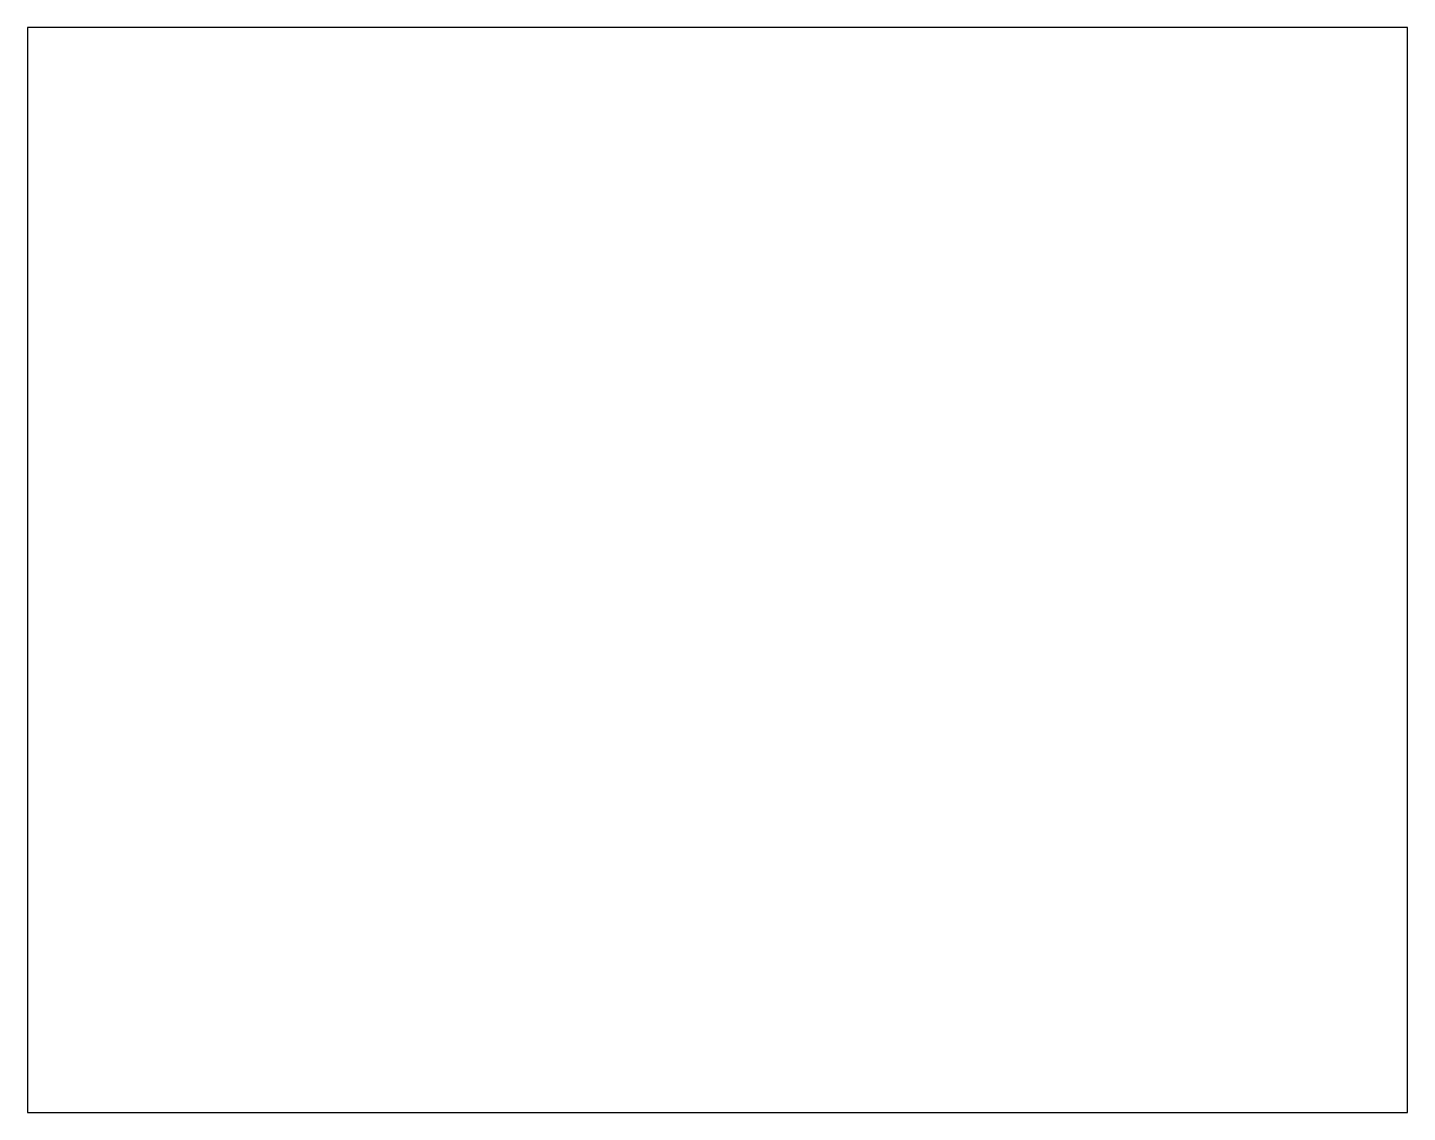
# Model space of a CAD drawing. Extents: x -143 to 147, y -114 to 114.
import ezdxf

# ---------------------------------------------------------------- set-up
doc = ezdxf.new("R2010")
doc.units = 0
doc.header["$MEASUREMENT"] = 0
doc.layers.get('0').update_dxf_attribs({"linetype": 'CONTINUOUS'})

msp = doc.modelspace()

# ---------------------------------------------------------------- linework, layer by layer
for p, q in [((-143.3, 114.33), (-143.3, -113.67)), ((146.7, 114.33), (-143.3, 114.33)), ((146.7, -113.67), (146.7, 114.33)), ((-143.3, -113.67), (146.7, -113.67))]:
    msp.add_line(p, q)

doc.saveas('drawing.dxf')
